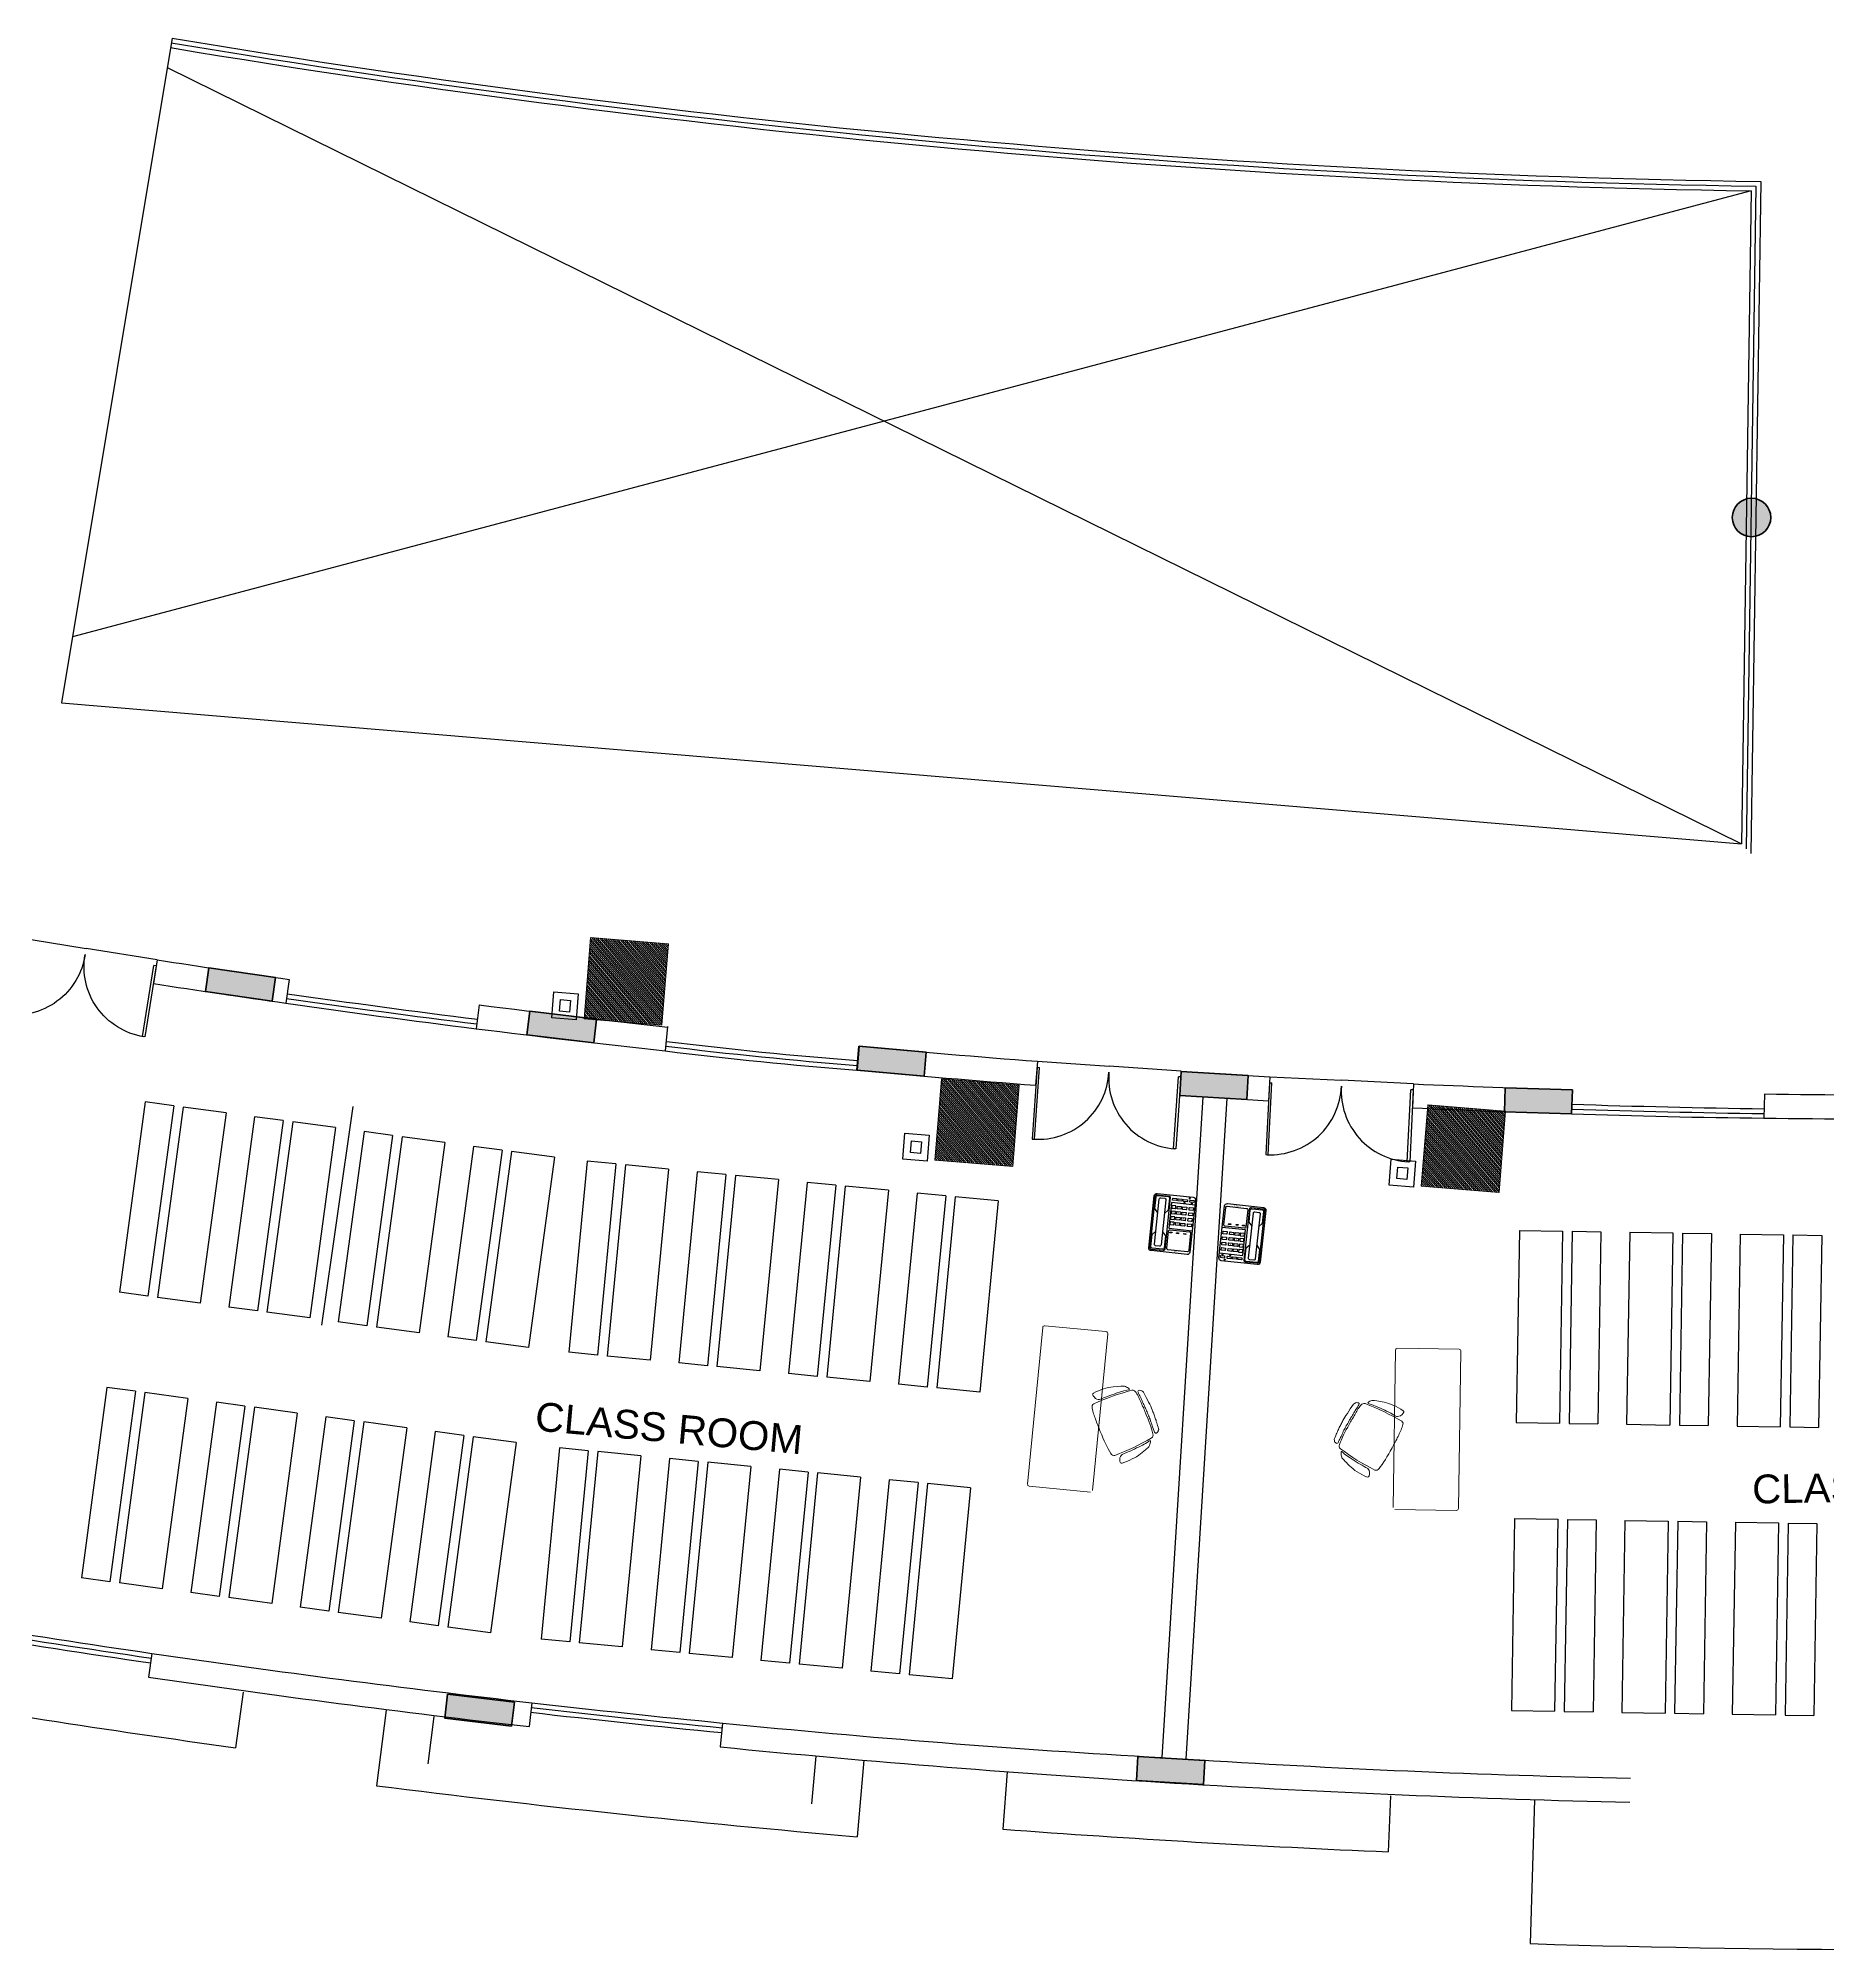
# Model space of a CAD drawing. Header units: inches. Extents: x -221585 to 401252, y -284294 to 332380.
# Drawn here: x 172620 to 174484, y 51741 to 53732 of the extents above; entities that cross this region are included whole.
import ezdxf
from ezdxf.enums import TextEntityAlignment as Align

# ---------------------------------------------------------------- set-up
doc = ezdxf.new("R2010")
doc.units = ezdxf.units.IN
doc.header["$MEASUREMENT"] = 0
doc.linetypes.add('HIDDEN', pattern=[0.375, 0.25, -0.125])
doc.linetypes.add('HIDDEN2', pattern=[0.1875, 0.125, -0.0625])
for name, color, linetype, lineweight in [('A-SEC-TXT', 3, 'Continuous', 0), ('column fa 25', 3, 'Continuous', 35), ('FURN', 56, 'Continuous', 0), ('text', 72, 'HIDDEN2', 5), ('Wall mount speaker', 2, 'Continuous', 0)]:
    doc.layers.add(name, color=color, linetype=linetype, lineweight=lineweight)
doc.layers.add('TEL', color=6, linetype='Continuous')
doc.styles.add('DIM', font='arial.ttf')
doc.styles.get("Standard").update_dxf_attribs({"font": 'arial.ttf'})

# ---------------------------------------------------------------- blocks, each defined once
blk = doc.blocks.new('fgds')
at = {"color": 253, "ltscale": 8}
for p, q in [((-348.363, -122.88), (-346.363, -122.88)), ((-348.363, -122.88), (-348.363, -123.33)), ((-346.363, -122.88), (-346.363, -123.33)), ((-348.363, -123.33), (-346.363, -123.33)), ((-348.363, -123.43), (-346.363, -123.43)), ((-348.363, -123.43), (-348.363, -123.73)), ((-346.363, -123.43), (-346.363, -123.73)), ((-348.363, -123.73), (-346.363, -123.73))]:
    blk.add_line(p, q, dxfattribs=at)
blk = doc.blocks.new('rser')
at = {"color": 2}
for p in [(-0.986, 6.93, 9945.752), (-0.986, 5.78, 9945.752), (-0.986, 4.63, 9945.752), (-0.986, 3.48, 9945.752)]:
    blk.add_blockref('fgds', p, dxfattribs=at)
blk = doc.blocks.new('A$C16F118AB')
for points in [[(0.37, 0.768), (0.37, 0.768), (0.374, 0.77), (0.374, 0.774), (0.372, 0.778), (0.364, 0.785), (0.354, 0.791), (0.344, 0.795), (0.333, 0.799), (0.321, 0.801), (0.307, 0.801), (0.283, 0.797), (0.248, 0.791), (0.205, 0.783), (0.181, 0.776), (0.156, 0.77), (0.132, 0.762), (0.106, 0.752), (0.081, 0.74), (0.057, 0.728), (0.032, 0.714), (0.008, 0.697), (0, 0.691), (0, 0.683), (0.006, 0.671), (0.018, 0.659), (0.035, 0.646), (0.049, 0.64), (0.063, 0.636), (0.075, 0.638), (0.096, 0.648), (0.116, 0.659), (0.136, 0.669), (0.156, 0.679), (0.179, 0.689), (0.199, 0.699), (0.222, 0.709), (0.244, 0.72), (0.287, 0.738), (0.321, 0.752), (0.35, 0.762), (0.37, 0.768)], [(0.565, 0.547), (0.565, 0.547), (0.559, 0.559), (0.553, 0.573), (0.545, 0.585), (0.539, 0.598), (0.53, 0.612), (0.524, 0.624), (0.516, 0.636), (0.51, 0.648), (0.504, 0.661), (0.496, 0.675), (0.488, 0.687), (0.482, 0.699), (0.474, 0.712), (0.465, 0.724), (0.457, 0.736), (0.449, 0.748), (0.439, 0.758), (0.429, 0.764), (0.417, 0.768), (0.402, 0.766), (0.354, 0.748), (0.303, 0.728), (0.256, 0.707), (0.207, 0.685), (0.159, 0.661), (0.112, 0.638), (0.065, 0.614), (0.02, 0.588), (0.012, 0.579), (0.006, 0.569), (0.006, 0.555), (0.01, 0.539), (0.014, 0.526), (0.02, 0.512), (0.024, 0.498), (0.03, 0.484), (0.037, 0.472), (0.043, 0.457), (0.049, 0.443), (0.055, 0.429), (0.063, 0.415), (0.069, 0.4), (0.077, 0.384), (0.085, 0.37), (0.093, 0.354), (0.1, 0.339), (0.108, 0.323), (0.116, 0.309), (0.134, 0.276), (0.15, 0.246), (0.167, 0.215), (0.183, 0.187), (0.199, 0.161), (0.215, 0.136), (0.232, 0.114), (0.246, 0.091), (0.256, 0.081), (0.268, 0.075), (0.28, 0.073), (0.291, 0.075), (0.339, 0.1), (0.386, 0.124), (0.433, 0.15), (0.48, 0.177), (0.524, 0.203), (0.567, 0.232), (0.61, 0.262), (0.652, 0.291), (0.663, 0.301), (0.667, 0.311), (0.667, 0.323), (0.663, 0.337), (0.654, 0.362), (0.644, 0.386), (0.634, 0.411), (0.622, 0.437), (0.61, 0.464), (0.596, 0.492), (0.581, 0.518), (0.565, 0.547)], [(0.634, 0.585), (0.634, 0.585), (0.624, 0.602), (0.614, 0.62), (0.602, 0.64), (0.587, 0.661), (0.573, 0.683), (0.557, 0.707), (0.541, 0.732), (0.524, 0.758), (0.516, 0.766), (0.508, 0.77), (0.496, 0.774), (0.484, 0.774), (0.474, 0.772), (0.467, 0.766), (0.465, 0.76), (0.469, 0.752), (0.476, 0.74), (0.484, 0.728), (0.49, 0.716), (0.498, 0.703), (0.506, 0.691), (0.512, 0.679), (0.52, 0.667), (0.526, 0.655), (0.534, 0.642), (0.541, 0.63), (0.549, 0.618), (0.555, 0.606), (0.563, 0.594), (0.569, 0.581), (0.575, 0.569), (0.581, 0.557), (0.587, 0.545), (0.596, 0.533), (0.602, 0.52), (0.608, 0.508), (0.614, 0.496), (0.62, 0.484), (0.626, 0.47), (0.632, 0.457), (0.638, 0.445), (0.642, 0.433), (0.648, 0.419), (0.654, 0.407), (0.661, 0.392), (0.667, 0.38), (0.673, 0.366), (0.679, 0.354), (0.685, 0.348), (0.691, 0.346), (0.699, 0.348), (0.707, 0.354), (0.715, 0.364), (0.717, 0.376), (0.72, 0.386), (0.717, 0.396), (0.711, 0.411), (0.705, 0.427), (0.699, 0.441), (0.693, 0.453), (0.687, 0.468), (0.683, 0.48), (0.677, 0.492), (0.673, 0.502), (0.669, 0.512), (0.663, 0.524), (0.658, 0.535), (0.652, 0.545), (0.648, 0.555), (0.642, 0.565), (0.638, 0.575), (0.634, 0.585)], [(0.638, 0.262), (0.63, 0.256), (0.622, 0.248), (0.612, 0.24), (0.598, 0.23), (0.583, 0.22), (0.567, 0.209), (0.549, 0.197), (0.528, 0.185), (0.508, 0.173), (0.488, 0.159), (0.465, 0.146), (0.445, 0.134), (0.425, 0.124), (0.404, 0.112), (0.386, 0.102), (0.366, 0.091), (0.356, 0.081), (0.35, 0.069), (0.346, 0.053), (0.346, 0.033), (0.35, 0.016), (0.356, 0.004), (0.366, 0), (0.376, 0.002), (0.402, 0.014), (0.427, 0.026), (0.451, 0.041), (0.476, 0.055), (0.498, 0.069), (0.518, 0.083), (0.539, 0.1), (0.557, 0.116), (0.573, 0.132), (0.589, 0.148), (0.602, 0.161), (0.614, 0.173), (0.624, 0.183), (0.63, 0.191), (0.636, 0.197), (0.638, 0.203), (0.642, 0.213), (0.644, 0.226), (0.646, 0.238), (0.646, 0.248), (0.646, 0.256), (0.644, 0.262), (0.64, 0.264), (0.638, 0.262)]]:
    blk.add_lwpolyline(points)
blk = doc.blocks.new('vgfsdr')
at = {"layer": 'FURN'}
for p, q in [((-347.094, -114.279, 9945.752), (-348.721, -114.469, 9945.752)), ((-346.997, -114.933, 9945.752), (-347.071, -114.297, 9945.752)), ((-348.738, -114.483, 9945.752), (-348.739, -114.492, 9945.752)), ((-348.739, -114.492, 9945.752), (-348.665, -115.127, 9945.752)), ((-348.735, -114.477, 9945.752), (-348.738, -114.483, 9945.752)), ((-348.729, -114.472, 9945.752), (-348.735, -114.477, 9945.752)), ((-348.721, -114.469, 9945.752), (-348.729, -114.472, 9945.752)), ((-347.015, -114.955, 9945.752), (-348.643, -115.145, 9945.752)), ((-347.015, -114.955, 9945.752), (-347.007, -114.952, 9945.752)), ((-347.007, -114.952, 9945.752), (-347.002, -114.948, 9945.752)), ((-347.002, -114.948, 9945.752), (-346.998, -114.941, 9945.752)), ((-346.998, -114.941, 9945.752), (-346.997, -114.933, 9945.752)), ((-348.662, -115.135, 9945.752), (-348.665, -115.127, 9945.752)), ((-348.657, -115.14, 9945.752), (-348.662, -115.135, 9945.752)), ((-348.651, -115.144, 9945.752), (-348.657, -115.14, 9945.752)), ((-348.643, -115.145, 9945.752), (-348.651, -115.144, 9945.752))]:
    blk.add_line(p, q, dxfattribs=at)
blk = doc.blocks.new('556w45')
at = {"color": 2}
blk.add_blockref('vgfsdr', (-0.017, 0.143), dxfattribs=at)
at = {"color": 2, "rotation": 6.647952394738431}
for p in [(-13.293, 40.23), (-16.273, 39.882)]:
    blk.add_blockref('rser', p, dxfattribs=at)
at = {"layer": 'FURN', "rotation": 96.64795239473506}
blk.add_blockref('A$C16F118AB', (-347.408, -114.267, 9945.752), dxfattribs=at)
blk = doc.blocks.new('RYTRTRTRTRT')
at = {"color": 1}
for p, q in [((42.518, 61.153), (42.518, 61.753)), ((42.518, 61.753), (42.538, 61.753)), ((42.538, 61.753), (42.538, 61.153)), ((43.718, 61.753), (43.698, 61.753)), ((43.698, 61.753), (43.698, 61.153)), ((43.718, 61.153), (43.718, 61.753)), ((42.518, 61.153), (42.538, 61.153)), ((43.718, 61.153), (43.698, 61.153)), ((42.518, 61.103), (43.118, 61.103)), ((43.718, 61.103), (43.118, 61.103))]:
    blk.add_line(p, q, dxfattribs=at)
for centre, start, end in [((42.528, 61.163), 359.0371, 90), ((43.708, 61.163), 90, 180.9629)]:
    blk.add_arc(centre, 0.59, start, end, dxfattribs=at)
blk = doc.blocks.new('FEGREGRE')
at = {"color": 20, "ltscale": 10}
for p, q in [((352225.2, 113822.9, 0.4), (352217.2, 113764.9, 0.4)), ((352374.1, 113803.9, 0.4), (352364.2, 113725.4, 0.4)), ((352871.5, 113752, 0.4), (352864.6, 113672.2, 0.4)), ((353021, 113739.9, 0.4), (353016.5, 113680.1, 0.4)), ((353420.2, 113714.9, 0.4), (353417.8, 113656.5, 0.4)), ((353570.2, 113710.8, 0.8), (353565.5, 113560.9, 0.8))]:
    blk.add_line(p, q, dxfattribs=at)
for centre, radius, start, end in [((353970.3, 126473.1, 0.4), 12828.5, 260.35055, 262.14575), ((353970.3, 126473.1, 0.4), 12848.5, 262.81881, 265.06302), ((353970.3, 126473.1, 0.4), 12828.5, 265.73613, 267.53133), ((353970.4, 126424.6, 0.8), 12870, 268.1974, 271.80135)]:
    blk.add_arc(centre, radius, start, end, dxfattribs=at)
blk = doc.blocks.new('dd')
at = {"layer": 'column fa 25', "ltscale": 10}
h = blk.add_hatch(color=3, dxfattribs=at)
h.set_gradient(color1=(141, 141, 141), color2=(145, 145, 145), one_color=1, tint=0.57, name='CYLINDER')
h.paths.add_polyline_path([(177327.8, 119886), (177352.8, 119886), (177352.8, 119956), (177327.8, 119956)])
at = {"layer": 'column fa 25', "color": 1, "ltscale": 10}
blk.add_lwpolyline([(177327.8, 119886), (177352.8, 119886), (177352.8, 119956), (177327.8, 119956)], close=True, dxfattribs=at)
blk = doc.blocks.new('dffa')
at = {"layer": 'column fa 25', "ltscale": 10}
h = blk.add_hatch(color=3, dxfattribs=at)
h.set_gradient(color1=(141, 141, 141), color2=(145, 145, 145), one_color=1, tint=0.57, name='CYLINDER')
h.paths.add_polyline_path([(173919.9, 119465, 1), (173879.9, 119465, 1)])
at = {"layer": 'column fa 25', "color": 3, "ltscale": 10}
blk.add_circle((173899.9, 119465), 20, dxfattribs=at)
blk = doc.blocks.new('A$C1A3D5E7F')
at = {"color": 1}
for points in [[(6.11, 4.12), (6.11, 0.28, -0.414214), (5.83, 0), (0.28, 0, -0.414214), (0, 0.28), (0, 4.12, -0.414214), (0.28, 4.41), (5.83, 4.41, -0.414214)], [(5.97, 4.12), (5.97, 2.84, -0.414214), (5.83, 2.7), (0.28, 2.7, -0.414214), (0.14, 2.84), (0.14, 4.12, -0.414214), (0.28, 4.27), (5.83, 4.27, -0.414214)], [(2.42, 2.36), (2.42, 0.28, -0.414214), (2.28, 0.14), (0.43, 0.14, -0.414214), (0.29, 0.28), (0.29, 2.36, -0.414214), (0.43, 2.5), (2.28, 2.5, -0.414214)], [(5.69, 3.7), (5.69, 3.27, -0.414214), (5.54, 3.13), (0.71, 3.13, -0.414214), (0.57, 3.27), (0.57, 3.7, -0.414214), (0.71, 3.84), (5.54, 3.84, -0.414214)], [(3.25, 2.03), (3.25, 2.4, 0.414214), (3.23, 2.43), (3, 2.43, 0.414214), (2.97, 2.4), (2.97, 2.03, 0.414214), (3, 2), (3.23, 2, 0.414214)], [(3.84, 2.03), (3.84, 2.4, 0.414214), (3.81, 2.43), (3.58, 2.43, 0.414214), (3.55, 2.4), (3.55, 2.03, 0.414214), (3.58, 2), (3.81, 2, 0.414214)], [(4.42, 2.03), (4.42, 2.4, 0.414214), (4.39, 2.43), (4.16, 2.43, 0.414214), (4.14, 2.4), (4.14, 2.03, 0.414214), (4.16, 2), (4.39, 2, 0.414214)], [(5, 2.03), (5, 2.4, 0.414214), (4.97, 2.43), (4.75, 2.43, 0.414214), (4.72, 2.4), (4.72, 2.03, 0.414214), (4.75, 2), (4.97, 2, 0.414214)], [(5.79, 2.4), (5.79, 2.03, -0.414214), (5.76, 2), (5.6, 2, -0.414214), (5.57, 2.03), (5.57, 2.4, -0.414214), (5.6, 2.43), (5.76, 2.43, -0.414214)], [(3.25, 1.82), (3.25, 1.45, -0.414214), (3.23, 1.43), (3, 1.43, -0.414214), (2.97, 1.45), (2.97, 1.82, -0.414214), (3, 1.85), (3.23, 1.85, -0.414214)], [(3.25, 1.25), (3.25, 0.88, -0.414214), (3.23, 0.85), (3, 0.85, -0.414214), (2.97, 0.88), (2.97, 1.25, -0.414214), (3, 1.28), (3.23, 1.28, -0.414214)], [(3.25, 0.54), (3.25, 0.17, -0.414214), (3.23, 0.14), (3, 0.14, -0.414214), (2.97, 0.17), (2.97, 0.54, -0.414214), (3, 0.57), (3.23, 0.57, -0.414214)], [(3.84, 1.82), (3.84, 1.45, -0.414214), (3.81, 1.43), (3.58, 1.43, -0.414214), (3.55, 1.45), (3.55, 1.82, -0.414214), (3.58, 1.85), (3.81, 1.85, -0.414214)], [(3.84, 1.25), (3.84, 0.88, -0.414214), (3.81, 0.85), (3.58, 0.85, -0.414214), (3.55, 0.88), (3.55, 1.25, -0.414214), (3.58, 1.28), (3.81, 1.28, -0.414214)], [(3.84, 0.54), (3.84, 0.17, -0.414214), (3.81, 0.14), (3.58, 0.14, -0.414214), (3.55, 0.17), (3.55, 0.54, -0.414214), (3.58, 0.57), (3.81, 0.57, -0.414214)], [(4.42, 1.82), (4.42, 1.45, -0.414214), (4.39, 1.43), (4.16, 1.43, -0.414214), (4.14, 1.45), (4.14, 1.82, -0.414214), (4.16, 1.85), (4.39, 1.85, -0.414214)], [(4.42, 1.25), (4.42, 0.88, -0.414214), (4.39, 0.85), (4.16, 0.85, -0.414214), (4.14, 0.88), (4.14, 1.25, -0.414214), (4.16, 1.28), (4.39, 1.28, -0.414214)], [(4.42, 0.54), (4.42, 0.17, -0.414214), (4.39, 0.14), (4.16, 0.14, -0.414214), (4.14, 0.17), (4.14, 0.54, -0.414214), (4.16, 0.57), (4.39, 0.57, -0.414214)], [(5, 1.82), (5, 1.45, -0.414214), (4.97, 1.43), (4.75, 1.43, -0.414214), (4.72, 1.45), (4.72, 1.82, -0.414214), (4.75, 1.85), (4.97, 1.85, -0.414214)], [(5, 1.25), (5, 0.88, -0.414214), (4.97, 0.85), (4.75, 0.85, -0.414214), (4.72, 0.88), (4.72, 1.25, -0.414214), (4.75, 1.28), (4.97, 1.28, -0.414214)], [(5, 0.54), (5, 0.17, -0.414214), (4.97, 0.14), (4.75, 0.14, -0.414214), (4.72, 0.17), (4.72, 0.54, -0.414214), (4.75, 0.57), (4.97, 0.57, -0.414214)], [(5.79, 1.82), (5.79, 1.45, -0.414214), (5.76, 1.43), (5.6, 1.43, -0.414214), (5.57, 1.45), (5.57, 1.82, -0.414214), (5.6, 1.85), (5.76, 1.85, -0.414214)], [(5.79, 1.25), (5.79, 0.88, -0.414214), (5.76, 0.85), (5.6, 0.85, -0.414214), (5.57, 0.88), (5.57, 1.25, -0.414214), (5.6, 1.28), (5.76, 1.28, -0.414214)], [(5.79, 0.54), (5.79, 0.17, -0.414214), (5.76, 0.14), (5.6, 0.14, -0.414214), (5.57, 0.17), (5.57, 0.54, -0.414214), (5.6, 0.57), (5.76, 0.57, -0.414214)]]:
    blk.add_lwpolyline(points, format="xyb", close=True, dxfattribs=at)
for points in [[(2.11, 3.13), (1.71, 2.77), (0.43, 2.77, -0.414214), (0.28, 2.91), (0.28, 4.05, -0.414214), (0.43, 4.19), (1.71, 4.19), (2.11, 3.84)], [(4.07, 3.84), (4.48, 4.19), (5.76, 4.19, -0.414214), (5.9, 4.05), (5.9, 2.91, -0.414214), (5.76, 2.77), (4.48, 2.77), (4.07, 3.13)]]:
    blk.add_lwpolyline(points, format="xyb", dxfattribs=at)
for points in [[(2.18, 2.34), (2.18, 2.12), (2.1, 2.12), (2.1, 2.34)], [(2.18, 1.64), (2.18, 1.43), (2.1, 1.43), (2.1, 1.64)], [(2.18, 0.86), (2.18, 0.64), (2.1, 0.64), (2.1, 0.86)], [(6.02, 0.66), (6.02, 0.68), (5.91, 0.68), (5.91, 0.66)], [(6.02, 0.65), (6.02, 0.63), (5.91, 0.63), (5.91, 0.65)], [(6.02, 0.61), (6.02, 0.6), (5.91, 0.6), (5.91, 0.61)]]:
    blk.add_lwpolyline(points, close=True, dxfattribs=at)
blk.add_lwpolyline([(5.31, 0), (5.31, 2.5), (2.57, 2.5), (2.57, 0)], dxfattribs=at)
for centre in [(5.43, 1.14), (5.43, 0.35)]:
    blk.add_circle(centre, 0.0499, dxfattribs=at)
for s, height, p in [('1', 0.142, (3.15, 2.21)), ('4', 0.142, (3.73, 2.21)), ('7', 0.142, (4.31, 2.21)), ('*', 0.142, (4.9, 2.21)), ('Panasonic', 0.0995, (0.15, 1.36)), ('2', 0.142, (3.15, 1.64)), ('3', 0.142, (3.15, 1.06)), ('5', 0.142, (3.73, 1.64)), ('6', 0.142, (3.73, 1.06)), ('8', 0.142, (4.31, 1.64)), ('9', 0.142, (4.31, 1.06)), ('0', 0.142, (4.9, 1.64)), ('#', 0.142, (4.9, 1.06)), ('MIC', 0.0498, (5.86, 0.64))]:
    blk.add_text(s, height=height, rotation=90, dxfattribs=at).set_placement(p, align=Align.MIDDLE)
blk = doc.blocks.new('A$C54490F4E')
at = {"layer": 'Wall mount speaker', "ltscale": 0.1}
h = blk.add_hatch(dxfattribs=at)
h.set_pattern_fill('ANSI31', color=3, scale=50, style=0)
h.paths.add_polyline_path([(347.4, 331.9), (0, 331.9), (0, 0), (347.4, 0)])
at = {"layer": 'Wall mount speaker', "color": 3, "ltscale": 0.1}
blk.add_lwpolyline([(0, 331.9), (347.4, 331.9), (347.4, 0), (0, 0)], close=True, dxfattribs=at)
blk = doc.blocks.new('A$C1A917D7C')
at = {"layer": 'TEL', "elevation": 0}
for points in [[(0, 956), (227, 956), (227, 744), (0, 744)], [(63, 893), (164, 893), (164, 807), (63, 807)]]:
    blk.add_lwpolyline(points, close=True, dxfattribs=at)
at = {"layer": 'Wall mount speaker', "color": 2, "ltscale": 0.1, "xscale": 2.038325862171721, "yscale": 2.038325862171721, "zscale": 2.038325862171721}
blk.add_blockref('A$C54490F4E', (14, 0), dxfattribs=at)

msp = doc.modelspace()

# ---------------------------------------------------------------- linework, layer by layer
at = {"color": 2, "ltscale": 10}
msp.add_line((172759.6, 53731.6), (172644.4, 53039.6), dxfattribs=at)
at = {"color": 2, "ltscale": 8}
for p, q in [((172754.5, 53701.3), (174393.8, 52892.7)), ((174414.1, 53582.5, 0.4), (174403.7, 52882.6, 0.4)), ((174403.9, 53572.6, 0.4), (172655.8, 53108.2, 0.4)), ((174403.9, 53572.6, 0.4), (174393.8, 52892.7, 0.4)), ((174409, 53577.6, 0.4), (174398.8, 52887.6, 0.4)), ((172644.4, 53039.6), (174393.8, 52892.7))]:
    msp.add_line(p, q, dxfattribs=at)
at = {"color": 4, "ltscale": 10}
for p, q in [((174398.7, 52882.6, 0.4), (174398.7, 52882.6, 0.4)), ((172744, 52772), (172740.2, 52747.3)), ((172881.6, 52751.6), (172878, 52726.8)), ((173079.5, 52725), (173076.3, 52700.2)), ((173273.3, 52677.2, 0), (173276, 52702.7, 0)), ((173474.9, 52682, 0), (173472.7, 52657.1, 0)), ((173472.7, 52657.1, 0), (173474.9, 52682, 0)), ((173660.8, 52666.3), (173658.9, 52641.4)), ((173810.5, 52655.7, 0), (173809, 52630.9, 0)), ((173902.7, 52650.3), (173901.3, 52625.3)), ((173832.9, 52629.3, 0), (173790.4, 51941.3, 0.4)), ((173857.9, 52627.8, 0), (173815.3, 51939.8, 0.4)), ((174052.5, 52642.8), (174051.4, 52617.8)), ((174217.7, 52636.7), (174217, 52611.7)), ((174417.8, 52632.3), (174417.3, 52607.3, 0)), ((172738.5, 52049.8), (172734.9, 52025.1)), ((173134.1, 51998.4), (173131.3, 51973.6)), ((173332.9, 51977.3), (173330.5, 51952.4))]:
    msp.add_line(p, q, dxfattribs=at)
msp.add_line((172947.8, 52619.4), (172915.2, 52391.7))
at = {"color": 20, "linetype": 'HIDDEN', "ltscale": 200}
for p, q in [((173032, 51984.3), (173024.8, 51925.7)), ((173429.9, 51942.9), (173424.6, 51883.3))]:
    msp.add_line(p, q, dxfattribs=at)
at = {"color": 2, "ltscale": 8}
for radius, end in [(11088.5, 269.09737), (11083.5, 269.12319), (11078.5, 269.14904)]:
    msp.add_arc((174578.6, 64659.8), radius, 260.54951, end, dxfattribs=at)
at = {"color": 4, "ltscale": 10}
for centre, radius, start, end in [((174578.6, 64659.8), 12028.5, 261.22701, 261.88927), ((174578.6, 64659.8), 12053.5, 261.22701, 261.88927), ((174578.6, 64659.8), 12028.5, 262.84036, 263.7828), ((174578.6, 64659.8), 12053.5, 262.84036, 263.78279), ((174578.6, 64659.8), 12028.5, 264.7354, 265.624), ((174578.6, 64659.8), 12053.5, 264.73603, 265.62426), ((175139.8, 74412.8, 0), 21797.7, 266.50371, 266.74653), ((177508.8, 113466.7, 0), 60948.3, 266.519697, 266.542301), ((174804.4, 68601.3, 0), 16001.5, 266.60888, 266.76442), ((174578.6, 64659.8), 12028.5, 267.49299, 268.28121), ((174578.6, 64659.8), 12028.5, 269.23392, 270.19286), ((174578.6, 64659.8), 12053.5, 267.49299, 268.28121), ((174539.4, 61048.6, 0), 8442.2, 269.17105, 270.54322), ((174578.6, 64659.8), 12743.5, 261.69759, 263.49148), ((174578.6, 64659.8), 12768.5, 261.69759, 263.49148), ((174417.6, 62840.8, 0.8), 10917.5, 264.29834, 266.70648), ((174578.6, 64659.8), 12768.5, 264.39035, 268.6491), ((174523.6, 62950, 0), 11032.9, 266.31925, 268.72547)]:
    msp.add_arc(centre, radius, start, end, dxfattribs=at)
at = {"color": 5, "ltscale": 10}
for centre, radius, start, end in [((174577.9, 64654.8), 12048.5, 261.88927, 262.84036), ((174577.9, 64654.8), 12043.5, 261.88927, 262.84036), ((174577.9, 64654.8), 12038.5, 261.88927, 262.84036), ((173837, 57283.3, 0), 4630.5, 263.0219, 265.497), ((173837, 57283.3, 0), 4640.5, 263.0219, 265.497), ((173837, 57283.3, 0), 4635.5, 263.0219, 265.497), ((174496.1, 60779, 0), 8172.1, 268.04248, 269.44748), ((174605.5, 64680, 0), 12069.6, 268.15578, 269.10678), ((174605.6, 64681.4, 0), 12066, 268.15581, 269.10681), ((174578.6, 64659.8), 12753.5, 260.79871, 261.69759), ((174578.6, 64659.8), 12748.5, 260.79871, 261.69759), ((174578.6, 64659.8), 12743.5, 260.79871, 261.69759), ((174578.6, 64659.8), 12748.5, 263.49148, 264.39035), ((174578.6, 64659.8), 12743.5, 263.49148, 264.39035), ((174578.6, 64659.8), 12753.5, 263.49148, 264.39035)]:
    msp.add_arc(centre, radius, start, end, dxfattribs=at)

# ---------------------------------------------------------------- block references
at = {"color": 4}
for p, xscale, yscale, zscale, rotation in [((168559.6, 61179.7), -124.9985203967833, 124.9985203967808, 124.9985203967815, 170.8761000794667), ((179630.4, 59916.4), 124.9985203967701, 124.9985203967701, 124.9985203967701, 176.115065920611), ((179742.7, 60005.1), 124.9985203967737, 124.9985203967737, 124.9985203967737, 177.1316943542256)]:
    msp.add_blockref('RYTRTRTRTRT', p, dxfattribs=dict(at, xscale=xscale, yscale=yscale, zscale=zscale, rotation=rotation))
at = {"color": 2}
for name, p, xscale, yscale, zscale, rotation in [('rser', (179959.2, 16391.4, -994575.2), 99.99999999999619, 99.99999999999619, 99.99999999999619, 262.287097862825), ('556w45', (177554.4, 15882.1, -994575.2), 100.0000000000068, 100.0000000000068, 100.0000000000068, 257.8247320963117), ('556w45', (166126.3, 16527.7, -994575.2), -99.99999999999456, 100, 100, 95.70789924612211), ('rser', (179961.2, 16102.4, -994575.2), 100.0000000000005, 100.0000000000005, 100.0000000000005, 262.3533759050894)]:
    msp.add_blockref(name, p, dxfattribs=dict(at, xscale=xscale, yscale=yscale, zscale=zscale, rotation=rotation))
at = {"linetype": 'ByBlock', "lineweight": -3}
for p, xscale, yscale, zscale, rotation in [((173819.3, 52464.9), 9.800000000000002, 9.800000000000002, 9.800000000000002, 83.88823612437946), ((173855.9, 52518.5), 9.800000000000006, 9.800000000000006, 9.800000000000006, 263.8882361243795)]:
    msp.add_blockref('A$C1A3D5E7F', p, dxfattribs=dict(at, xscale=xscale, yscale=yscale, zscale=zscale, rotation=rotation))
at = {"color": 1}
msp.add_blockref('FEGREGRE', (-179391.7, -61813.3, -0.4), dxfattribs=at)
at = {"layer": 'A-SEC-TXT', "color": 30, "xscale": 0.12012, "yscale": 0.12012, "zscale": 0.12012, "rotation": 85.40041661992295}
for p in [(173269.5, 52702.3), (173634.9, 52555.2), (174141.4, 52528)]:
    msp.add_blockref('A$C1A917D7C', p, dxfattribs=at)
at = {"layer": 'column fa 25', "color": 3}
msp.add_blockref('dffa', (504.5, -66232.4, 0.4), dxfattribs=at)
for p, rotation in [((79873.3, 245592.2, 0), 261.6681312575725), ((75327.3, 243118.3, 0), 263.1272949648276), ((69353.1, 239701.8, 0), 265.0451125080031), ((64823.3, 236882.8, 0), 266.5467575427566), ((59675.2, 233508.3, 0), 268.2683432508401), ((75241.7, 242406.9, 0), 263.1272949649311), ((64490.7, 235999.2, 0), 266.6362041231928)]:
    msp.add_blockref('dd', p, dxfattribs=dict(at, rotation=rotation))

# ---------------------------------------------------------------- texts
at = {"layer": 'text', "lineweight": -2, "ltscale": 2, "char_height": 30, "width": 355.22, "attachment_point": 9, "style": 'DIM'}
for insert, rotation in [((173414.9, 52256.7, -1535688.6), 354.8957), ((174684.7, 52210.2, -1535688.6), 0.9843)]:
    msp.add_mtext('{\\C3;CLASS ROOM}', dxfattribs=dict(at, insert=insert, rotation=rotation))

doc.saveas('drawing.dxf')
